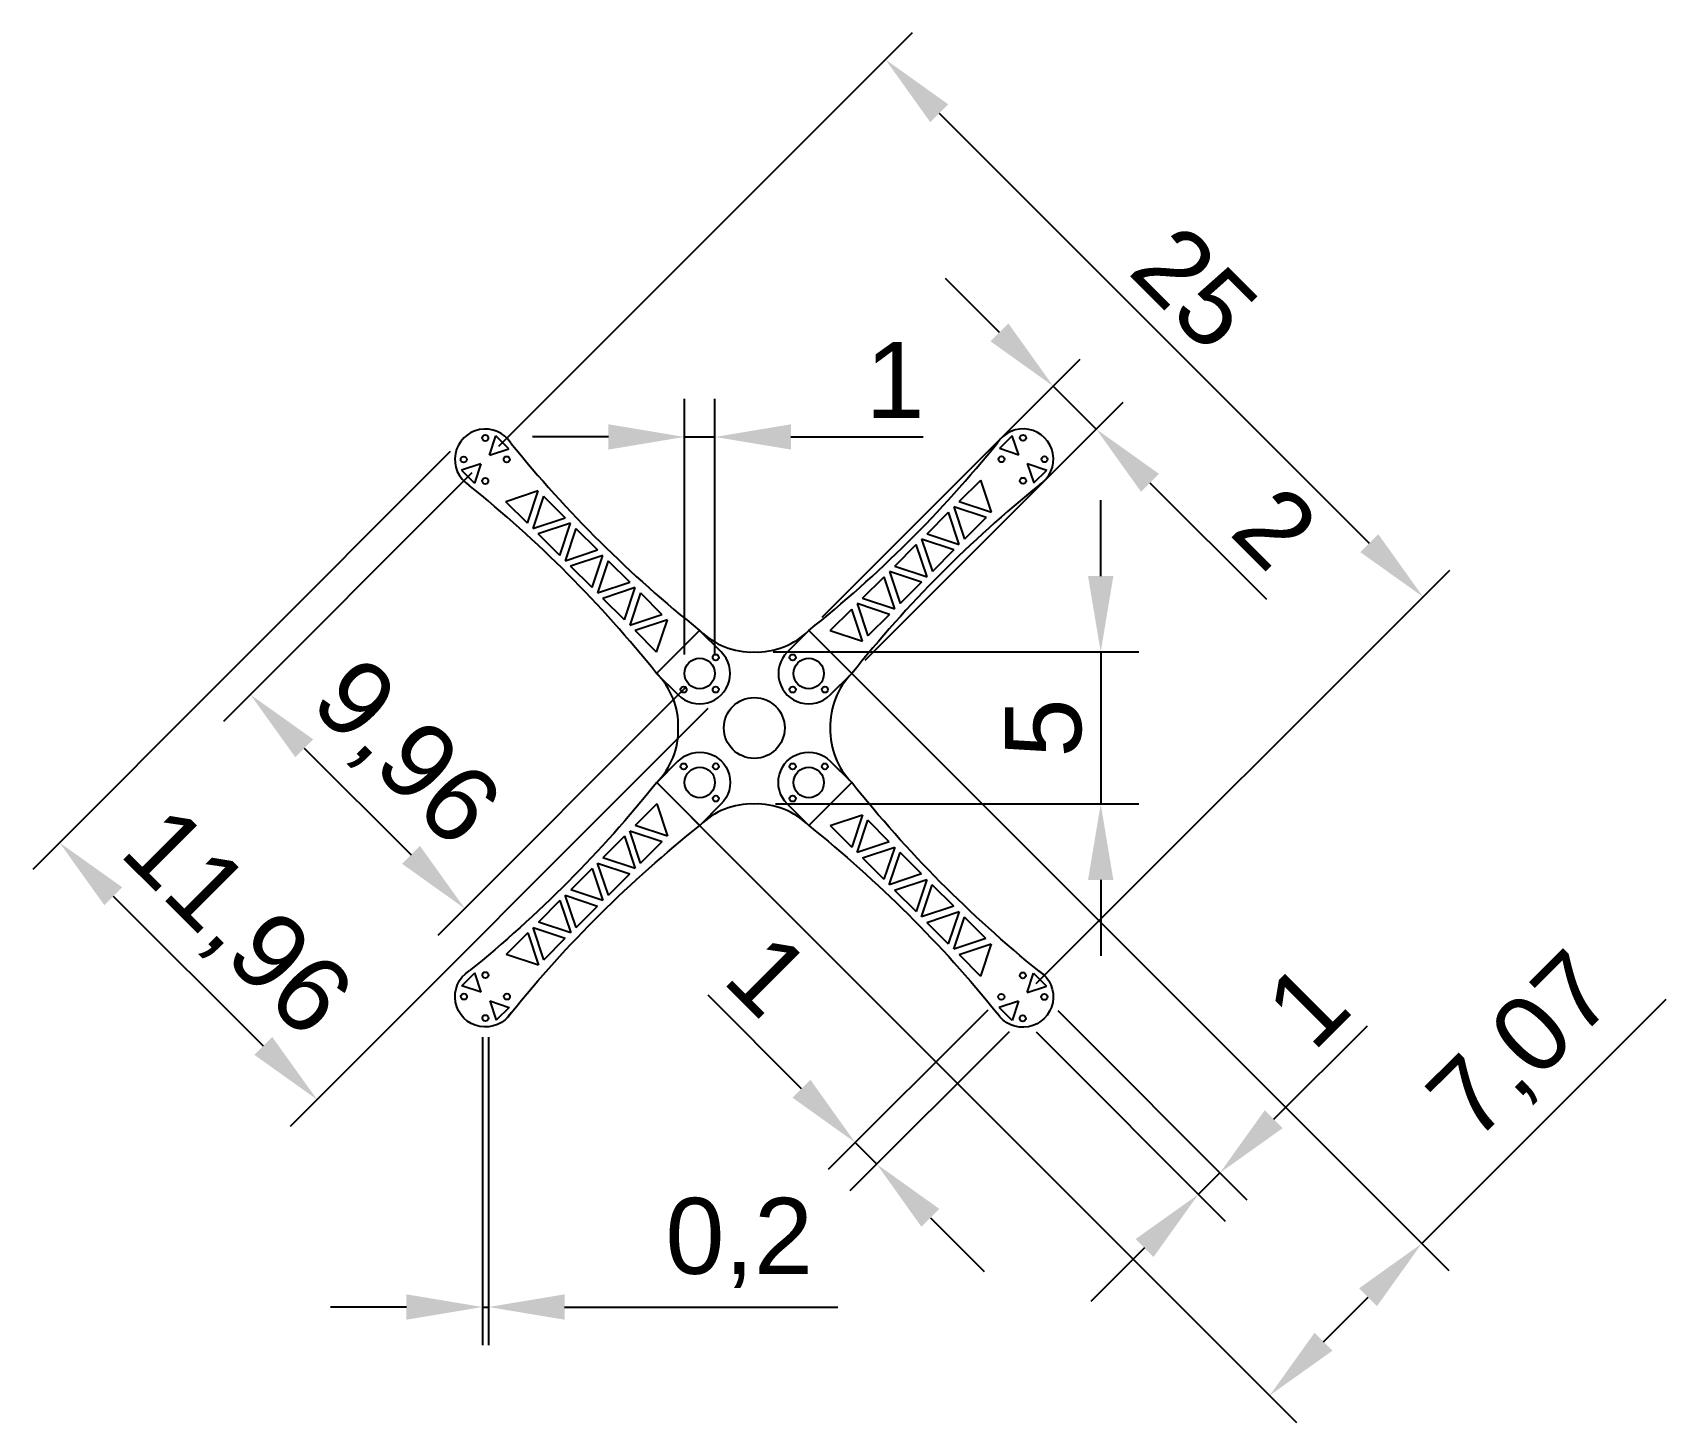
# Model space of a CAD drawing. Header units: millimetres. Extents: x 26.3 to 80, y 7.2 to 52.9.
import ezdxf

# ---------------------------------------------------------------- set-up
doc = ezdxf.new("R2010")
doc.units = ezdxf.units.MM
doc.styles.get("Standard").update_dxf_attribs({"font": 'arial.ttf'})
doc.dimstyles.new('ISO-25', dxfattribs={"dimtxt": 2.5, "dimasz": 2.5, "dimexe": 1.25, "dimexo": 0.625, "dimtad": 1, "dimtxsty": 'Standard', "dimcen": 2.5, "dimadec": 0, "dimazin": 0, "dimtfac": 1, "dimtmove": 0, "dimatfit": 3, "dimfxl": 1, "dimarcsym": 0})

# ---------------------------------------------------------------- blocks, each defined once
blk = doc.blocks.new('perimetroBraccio1')
for p, q in [((23.175, 3.212), (24.175, 3.212)), ((23.176, 1.213), (24.176, 1.214))]:
    blk.add_line(p, q)
for centre, radius, start, end in [((23.174, 2.212), 0.999, 89.9618, 270.0683), ((28.647, 43.269), 40.306, 263.6302, 276.0913), ((33.14, 2.214), 1, 257.554, 102.4761), ((28.668, -38.843), 40.306, 83.9388, 96.3999)]:
    blk.add_arc(centre, radius, start, end)
blk = doc.blocks.new('*D11')
at = {"color": 0, "lineweight": -2}
for p, q in [((41.596, 39.278), (55.199, 52.879)), ((56.083, 50.227), (70.225, 36.082)), ((59.273, 21.597), (72.876, 35.198))]:
    blk.add_line(p, q, dxfattribs=at)
at = {"color": 0}
for points in [[(56.378, 50.521), (55.788, 49.932), (54.315, 51.995)], [(69.93, 35.787), (70.52, 36.376), (71.993, 34.314)]]:
    blk.add_solid(points, dxfattribs=at)
at = {"layer": 'Defpoints', "color": 0}
for p in [(41.154, 38.836), (71.993, 34.314), (58.831, 21.155)]:
    blk.add_point(p, dxfattribs=at)
at = {"color": 0, "insert": (64.48, 44.48), "char_height": 2.5, "attachment_point": 5, "rotation": 314.9939}
blk.add_mtext('25', dxfattribs=at)
blk = doc.blocks.new('*D14')
at = {"color": 0, "lineweight": -2}
for p, q in [((40.712, 38.394), (32.548, 30.217)), ((47.763, 31.353), (39.599, 23.177)), ((35.2, 29.335), (38.713, 25.828))]:
    blk.add_line(p, q, dxfattribs=at)
at = {"color": 0}
for points in [[(35.495, 29.63), (34.906, 29.041), (33.431, 31.102)], [(38.419, 25.533), (39.008, 26.122), (40.482, 24.061)]]:
    blk.add_solid(points, dxfattribs=at)
at = {"layer": 'Defpoints', "color": 0}
for p in [(41.154, 38.836), (48.205, 31.795), (40.482, 24.061)]:
    blk.add_point(p, dxfattribs=at)
at = {"color": 0, "insert": (38.447, 29.074), "char_height": 2.5, "attachment_point": 5, "rotation": 315.0427}
blk.add_mtext('9,96', dxfattribs=at)
blk = doc.blocks.new('*D15')
at = {"color": 0, "lineweight": -2}
for p, q in [((40.004, 39.1), (26.272, 25.347)), ((48.471, 30.646), (34.739, 16.893)), ((28.924, 24.465), (33.853, 19.544))]:
    blk.add_line(p, q, dxfattribs=at)
at = {"color": 0}
for points in [[(29.219, 24.76), (28.63, 24.17), (27.155, 26.231)], [(33.558, 19.249), (34.147, 19.839), (35.622, 17.778)]]:
    blk.add_solid(points, dxfattribs=at)
at = {"layer": 'Defpoints', "color": 0}
for p in [(40.446, 39.542), (48.913, 31.089), (35.622, 17.778)]:
    blk.add_point(p, dxfattribs=at)
at = {"color": 0, "insert": (32.879, 23.497), "char_height": 2.5, "attachment_point": 5, "rotation": 315.0436}
blk.add_mtext('11,96', dxfattribs=at)
blk = doc.blocks.new('*D18')
at = {"color": 0, "lineweight": -2}
for p, q in [((58.063, 43.017), (56.294, 44.785)), ((52.235, 33.65), (60.715, 42.134)), ((59.831, 41.25), (61.244, 39.837)), ((53.648, 32.238), (62.128, 40.722)), ((63.012, 38.07), (66.844, 34.241))]:
    blk.add_line(p, q, dxfattribs=at)
at = {"color": 0}
for points in [[(57.768, 42.723), (58.357, 43.312), (59.831, 41.25)], [(63.307, 38.365), (62.718, 37.775), (61.244, 39.837)]]:
    blk.add_solid(points, dxfattribs=at)
at = {"layer": 'Defpoints', "color": 0}
for p in [(61.244, 39.837), (51.793, 33.208), (53.207, 31.796)]:
    blk.add_point(p, dxfattribs=at)
at = {"color": 0, "insert": (67.138, 36.598), "char_height": 2.5, "attachment_point": 5, "rotation": 315.0151}
blk.add_mtext('2', dxfattribs=at)
blk = doc.blocks.new('*D19')
at = {"color": 0, "lineweight": -2}
for p, q in [((61.393, 35.002), (61.393, 37.502)), ((50.625, 32.502), (62.643, 32.502)), ((61.393, 32.502), (61.393, 27.503)), ((50.702, 27.503), (62.643, 27.503)), ((61.393, 25.003), (61.393, 22.503))]:
    blk.add_line(p, q, dxfattribs=at)
at = {"color": 0}
for points in [[(60.977, 35.002), (61.81, 35.002), (61.393, 32.502)], [(61.81, 25.003), (60.977, 25.003), (61.393, 27.503)]]:
    blk.add_solid(points, dxfattribs=at)
at = {"layer": 'Defpoints', "color": 0}
for p in [(50, 32.502), (50.077, 27.503), (61.393, 27.503)]:
    blk.add_point(p, dxfattribs=at)
at = {"color": 0, "insert": (59.518, 30.002), "char_height": 2.5, "attachment_point": 5, "rotation": 90}
blk.add_mtext('5', dxfattribs=at)
blk = doc.blocks.new('*D22')
at = {"color": 0, "lineweight": -2}
for p, q in [((59.979, 20.712), (66.197, 14.482)), ((59.272, 20.005), (65.489, 13.775)), ((67.083, 17.132), (70.162, 20.204)), ((64.606, 14.66), (65.314, 15.366)), ((62.836, 12.894), (61.067, 11.128))]:
    blk.add_line(p, q, dxfattribs=at)
at = {"color": 0}
for points in [[(66.789, 17.427), (67.378, 16.837), (65.314, 15.366)], [(63.131, 12.599), (62.542, 13.189), (64.606, 14.66)]]:
    blk.add_solid(points, dxfattribs=at)
at = {"layer": 'Defpoints', "color": 0}
for p in [(59.538, 21.154), (58.83, 20.448), (65.314, 15.366)]:
    blk.add_point(p, dxfattribs=at)
at = {"color": 0, "insert": (68.183, 20.878), "char_height": 2.5, "attachment_point": 5, "rotation": 44.9397}
blk.add_mtext('1', dxfattribs=at)
blk = doc.blocks.new('*D25')
at = {"color": 0, "lineweight": -2}
for p, q in [((52.942, 32.059), (72.835, 12.156)), ((47.941, 27.06), (67.833, 7.157)), ((71.951, 13.04), (79.992, 21.077)), ((68.718, 9.808), (70.183, 11.272))]:
    blk.add_line(p, q, dxfattribs=at)
at = {"color": 0}
for points in [[(70.477, 10.978), (69.888, 11.567), (71.951, 13.04)], [(68.424, 10.103), (69.013, 9.514), (66.95, 8.041)]]:
    blk.add_solid(points, dxfattribs=at)
at = {"layer": 'Defpoints', "color": 0}
for p in [(52.5, 32.501), (47.499, 27.502), (71.951, 13.04)]:
    blk.add_point(p, dxfattribs=at)
at = {"color": 0, "insert": (75.365, 19.434), "char_height": 2.5, "attachment_point": 5, "rotation": 44.9849}
blk.add_mtext('7,07', dxfattribs=at)
blk = doc.blocks.new('*D26')
at = {"color": 0, "lineweight": -2}
for p, q in [((51.554, 18.132), (48.482, 21.21)), ((57.681, 20.714), (52.435, 15.479)), ((58.388, 20.006), (53.142, 14.772)), ((54.027, 15.654), (53.32, 16.362)), ((55.792, 13.885), (57.558, 12.115))]:
    blk.add_line(p, q, dxfattribs=at)
at = {"color": 0}
for points in [[(51.259, 17.838), (51.849, 18.426), (53.32, 16.362)], [(56.087, 14.179), (55.498, 13.591), (54.027, 15.654)]]:
    blk.add_solid(points, dxfattribs=at)
at = {"layer": 'Defpoints', "color": 0}
for p in [(58.124, 21.156), (58.83, 20.448), (53.32, 16.362)]:
    blk.add_point(p, dxfattribs=at)
at = {"color": 0, "insert": (50.463, 21.88), "char_height": 2.5, "attachment_point": 5, "rotation": 314.9397}
blk.add_mtext('1', dxfattribs=at)
blk = doc.blocks.new('*D27')
at = {"color": 0, "lineweight": -2}
for p, q in [((41.061, 19.833), (41.061, 9.701)), ((41.261, 19.833), (41.261, 9.701)), ((38.561, 10.951), (36.061, 10.951)), ((41.061, 10.951), (41.261, 10.951)), ((43.761, 10.951), (52.749, 10.951))]:
    blk.add_line(p, q, dxfattribs=at)
at = {"color": 0}
for points in [[(38.561, 10.534), (38.561, 11.368), (41.061, 10.951)], [(43.761, 11.368), (43.761, 10.534), (41.261, 10.951)]]:
    blk.add_solid(points, dxfattribs=at)
at = {"layer": 'Defpoints', "color": 0}
for p in [(41.061, 20.458), (41.261, 20.458), (41.261, 10.951)]:
    blk.add_point(p, dxfattribs=at)
at = {"color": 0, "insert": (49.505, 13.06), "char_height": 2.5, "attachment_point": 5}
blk.add_mtext('0,2', dxfattribs=at)
blk = doc.blocks.new('*D28')
at = {"color": 0, "lineweight": -2}
for p, q in [((47.705, 32.42), (47.705, 40.827)), ((48.705, 32.42), (48.705, 40.827)), ((45.205, 39.577), (42.705, 39.577)), ((47.705, 39.577), (48.705, 39.577)), ((51.205, 39.577), (55.554, 39.577))]:
    blk.add_line(p, q, dxfattribs=at)
at = {"color": 0}
for points in [[(45.205, 39.161), (45.205, 39.994), (47.705, 39.577)], [(51.205, 39.994), (51.205, 39.161), (48.705, 39.577)]]:
    blk.add_solid(points, dxfattribs=at)
at = {"layer": 'Defpoints', "color": 0}
for p in [(48.705, 39.577), (47.705, 31.795), (48.705, 31.795)]:
    blk.add_point(p, dxfattribs=at)
at = {"color": 0, "insert": (54.629, 41.452), "char_height": 2.5, "attachment_point": 5}
blk.add_mtext('1', dxfattribs=at)

msp = doc.modelspace()

# ---------------------------------------------------------------- linework, layer by layer
for p, q in [((41.295, 38.977), (41.507, 39.614)), ((41.931, 39.19), (41.507, 39.614)), ((58.484, 39.619), (58.06, 39.195)), ((58.696, 38.983), (58.484, 39.619)), ((41.012, 38.694), (40.376, 38.482)), ((41.012, 38.694), (40.801, 38.058)), ((41.295, 38.977), (41.931, 39.19)), ((58.696, 38.983), (58.06, 39.195)), ((58.979, 38.7), (59.192, 38.064)), ((58.979, 38.7), (59.616, 38.488)), ((40.376, 38.482), (40.801, 38.058)), ((56.741, 37.453), (57.448, 38.16)), ((57.802, 37.099), (57.448, 38.16)), ((59.192, 38.064), (59.616, 38.488)), ((42.896, 37.801), (41.836, 37.447)), ((42.544, 36.74), (42.896, 37.801)), ((43.073, 37.625), (42.721, 36.564)), ((43.073, 37.625), (43.781, 36.918)), ((42.544, 36.74), (41.836, 37.447)), ((55.681, 36.392), (56.388, 37.099)), ((56.742, 36.039), (56.388, 37.099)), ((56.565, 37.276), (56.918, 36.215)), ((57.625, 36.923), (56.565, 37.276)), ((56.741, 37.453), (57.802, 37.099)), ((42.721, 36.564), (43.781, 36.918)), ((43.958, 36.741), (42.898, 36.387)), ((43.605, 35.68), (43.958, 36.741)), ((44.135, 36.565), (43.782, 35.504)), ((44.135, 36.565), (44.843, 35.858)), ((57.625, 36.923), (56.918, 36.215)), ((43.605, 35.68), (42.898, 36.387)), ((54.621, 35.331), (55.327, 36.038)), ((55.681, 34.978), (55.327, 36.038)), ((55.504, 36.215), (55.858, 35.154)), ((56.565, 35.862), (55.504, 36.215)), ((55.681, 36.392), (56.742, 36.039)), ((43.782, 35.504), (44.843, 35.858)), ((45.02, 35.682), (43.959, 35.327)), ((44.667, 34.621), (45.02, 35.682)), ((45.197, 35.505), (44.844, 34.444)), ((45.197, 35.505), (45.904, 34.799)), ((56.565, 35.862), (55.858, 35.154)), ((44.667, 34.621), (43.959, 35.327)), ((53.56, 34.27), (54.267, 34.977)), ((54.621, 33.917), (54.267, 34.977)), ((54.444, 35.154), (54.798, 34.093)), ((55.505, 34.801), (54.444, 35.154)), ((54.621, 35.331), (55.681, 34.978)), ((44.844, 34.444), (45.904, 34.799)), ((46.081, 34.622), (45.021, 34.267)), ((45.728, 33.561), (46.081, 34.622)), ((46.258, 34.445), (45.905, 33.384)), ((46.258, 34.445), (46.966, 33.739)), ((55.505, 34.801), (54.798, 34.093)), ((45.728, 33.561), (45.021, 34.267)), ((52.5, 33.209), (53.207, 33.916)), ((53.561, 32.856), (53.207, 33.916)), ((53.383, 34.093), (53.737, 33.033)), ((54.444, 33.74), (53.383, 34.093)), ((53.56, 34.27), (54.621, 33.917)), ((45.905, 33.384), (46.966, 33.739)), ((47.143, 33.562), (46.082, 33.208)), ((46.79, 32.501), (47.143, 33.562)), ((54.444, 33.74), (53.737, 33.033)), ((46.79, 32.501), (46.082, 33.208)), ((46.791, 31.795), (48.205, 33.209)), ((51.793, 33.208), (53.207, 31.794)), ((52.5, 33.209), (53.561, 32.856)), ((46.792, 28.209), (48.206, 26.795)), ((51.791, 26.794), (53.206, 28.208)), ((46.793, 27.503), (46.086, 26.796)), ((46.793, 27.503), (47.147, 26.442)), ((52.497, 26.793), (53.558, 27.145)), ((53.558, 27.145), (53.204, 26.085)), ((53.38, 25.908), (53.735, 26.968)), ((54.441, 26.26), (53.735, 26.968)), ((45.732, 26.442), (45.025, 25.735)), ((45.732, 26.442), (46.086, 25.382)), ((45.909, 26.619), (46.97, 26.265)), ((46.263, 25.558), (45.909, 26.619)), ((47.147, 26.442), (46.086, 26.796)), ((52.497, 26.793), (53.204, 26.085)), ((46.263, 25.558), (46.97, 26.265)), ((54.441, 26.26), (53.38, 25.908)), ((53.557, 25.731), (54.618, 26.083)), ((54.618, 26.083), (54.263, 25.023)), ((54.44, 24.846), (54.794, 25.906)), ((55.501, 25.199), (54.794, 25.906)), ((44.672, 25.382), (43.964, 24.675)), ((44.672, 25.382), (45.025, 24.321)), ((44.848, 25.559), (45.909, 25.205)), ((45.202, 24.498), (44.848, 25.559)), ((46.086, 25.382), (45.025, 25.735)), ((53.557, 25.731), (54.263, 25.023)), ((45.202, 24.498), (45.909, 25.205)), ((55.501, 25.199), (54.44, 24.846)), ((54.616, 24.669), (55.677, 25.022)), ((55.677, 25.022), (55.323, 23.961)), ((55.499, 23.784), (55.854, 24.845)), ((56.56, 24.137), (55.854, 24.845)), ((43.611, 24.322), (42.903, 23.615)), ((43.611, 24.322), (43.964, 23.261)), ((43.787, 24.498), (44.848, 24.144)), ((44.141, 23.437), (43.787, 24.498)), ((45.025, 24.321), (43.964, 24.675)), ((54.616, 24.669), (55.323, 23.961)), ((44.141, 23.437), (44.848, 24.144)), ((56.56, 24.137), (55.499, 23.784)), ((55.676, 23.607), (56.737, 23.96)), ((56.737, 23.96), (56.382, 22.9)), ((56.559, 22.723), (56.914, 23.783)), ((57.62, 23.075), (56.914, 23.783)), ((42.55, 23.261), (41.842, 22.554)), ((42.55, 23.261), (42.903, 22.2)), ((42.726, 23.438), (43.787, 23.084)), ((43.08, 22.377), (42.726, 23.438)), ((43.964, 23.261), (42.903, 23.615)), ((55.676, 23.607), (56.382, 22.9)), ((43.08, 22.377), (43.787, 23.084)), ((57.62, 23.075), (56.559, 22.723)), ((56.735, 22.546), (57.796, 22.898)), ((57.796, 22.898), (57.442, 21.838)), ((42.903, 22.2), (41.842, 22.554)), ((56.735, 22.546), (57.442, 21.838)), ((40.383, 21.518), (40.807, 21.943)), ((41.019, 21.306), (40.383, 21.518)), ((41.019, 21.306), (40.807, 21.943)), ((58.972, 21.296), (59.185, 21.932)), ((58.972, 21.296), (59.609, 21.508)), ((59.185, 21.932), (59.609, 21.508)), ((41.302, 21.023), (41.938, 20.811)), ((41.302, 21.023), (41.514, 20.387)), ((58.689, 21.014), (58.053, 20.802)), ((58.689, 21.014), (58.476, 20.378)), ((41.938, 20.811), (41.514, 20.387)), ((58.476, 20.378), (58.053, 20.802))]:
    msp.add_line(p, q)
for centre, radius in [((41.153, 39.543), 0.1), ((58.838, 39.549), 0.1), ((40.447, 38.835), 0.1), ((41.861, 38.837), 0.1), ((58.131, 38.842), 0.1), ((59.545, 38.842), 0.1), ((41.154, 38.129), 0.1), ((58.838, 38.135), 0.1), ((48.205, 31.795), 0.5), ((48.733, 32.325), 0.1), ((51.264, 32.323), 0.1), ((51.792, 31.794), 0.5), ((47.676, 31.266), 0.1), ((48.734, 31.266), 0.1), ((51.264, 31.265), 0.1), ((52.322, 31.266), 0.1), ((50.001, 30.002), 1), ((47.679, 28.738), 0.1), ((48.208, 28.209), 0.5), ((48.737, 28.739), 0.1), ((51.263, 28.737), 0.1), ((51.792, 28.208), 0.5), ((52.321, 28.736), 0.1), ((48.737, 27.68), 0.1), ((51.262, 27.679), 0.1), ((41.161, 21.872), 0.1), ((58.832, 21.862), 0.1), ((40.454, 21.165), 0.1), ((41.868, 21.164), 0.1), ((58.124, 21.156), 0.1), ((59.538, 21.154), 0.1), ((41.161, 20.458), 0.1), ((58.83, 20.448), 0.1)]:
    msp.add_circle(centre, radius)
for centre, radius, start, end in [((41.154, 38.836), 1, 32.587, 45.0481), ((58.838, 38.842), 1, 302.554, 315.0151), ((49.923, 34.93), 2.429, 225.0916, 271.8303), ((49.923, 34.93), 2.429, 225.0916, 271.8303), ((49.923, 34.93), 2.429, 225.0916, 271.8303), ((49.923, 34.93), 2.429, 225.0916, 271.8303), ((50.079, 34.93), 2.429, 268.1395, 314.8783), ((50.079, 34.93), 2.429, 268.1395, 314.8783), ((50.079, 34.93), 2.429, 268.1395, 314.8783), ((45.071, 30.081), 2.429, 358.1395, 44.8783), ((45.071, 30.081), 2.429, 358.1395, 44.8783), ((54.928, 30.078), 2.429, 135.0916, 181.8303), ((54.928, 30.078), 2.429, 135.0916, 181.8303), ((45.071, 29.925), 2.429, 315.0916, 1.8303), ((45.071, 29.925), 2.429, 315.0916, 1.8303), ((45.071, 29.925), 2.429, 315.0916, 1.8303), ((45.071, 29.925), 2.429, 315.0916, 1.8303), ((54.928, 29.922), 2.429, 178.1395, 224.8783), ((54.928, 29.922), 2.429, 178.1395, 224.8783), ((54.928, 29.922), 2.429, 178.1395, 224.8783), ((54.928, 29.922), 2.429, 178.1395, 224.8783), ((49.92, 25.073), 2.429, 88.1395, 134.8783), ((49.92, 25.073), 2.429, 88.1395, 134.8783), ((50.077, 25.073), 2.429, 45.0916, 91.8303), ((50.077, 25.073), 2.429, 45.0916, 91.8303), ((58.831, 21.155), 1, 44.9397, 57.4008), ((41.161, 21.165), 1, 314.9849, 327.446)]:
    msp.add_arc(centre, radius, start, end)

# ---------------------------------------------------------------- block references
for p, rotation in [((66.165, 16.983), 135.0330099261635), ((36.97, 13.843), 45)]:
    msp.add_blockref('perimetroBraccio1', p, dxfattribs=dict(rotation=rotation))
at = {"xscale": -1}
for p, rotation in [((66.16, 43.032), 45), ((36.983, 46.171), 134.9548065912387)]:
    msp.add_blockref('perimetroBraccio1', p, dxfattribs=dict(at, rotation=rotation))

# ---------------------------------------------------------------- dimensions: what is measured, and where the dimension line sits
for p1, p2, distance, picture, middle in [((41.154, 38.836), (58.831, 21.155), 18.611, '*D11', (64.48, 44.48)), ((51.793, 33.208), (53.207, 31.796), 11.37, '*D18', (67.138, 36.598)), ((40.446, 39.542), (48.913, 31.089), -18.81, '*D15', (32.879, 23.497)), ((41.154, 38.836), (48.205, 31.795), -10.929, '*D14', (38.447, 29.074)), ((47.499, 27.502), (52.5, 32.501), -27.515, '*D25', (75.365, 19.434)), ((58.83, 20.448), (58.124, 21.156), 6.786, '*D26', (50.463, 21.88)), ((58.83, 20.448), (59.538, 21.154), -8.177, '*D22', (68.183, 20.878))]:
    dim = msp.add_aligned_dim(p1=p1, p2=p2, distance=distance, dimstyle='ISO-25')
    dim.commit()
    dim.dimension.update_dxf_attribs({"geometry": picture, "text_midpoint": middle})
for base, p1, p2, picture, middle in [((48.705, 39.577), (47.705, 31.795), (48.705, 31.795), '*D28', (54.629, 41.452)), ((41.261, 10.951), (41.061, 20.458), (41.261, 20.458), '*D27', (49.505, 13.06))]:
    dim = msp.add_linear_dim(base=base, p1=p1, p2=p2, dimstyle='ISO-25')
    dim.commit()
    dim.dimension.update_dxf_attribs({"geometry": picture, "text_midpoint": middle})
dim = msp.add_linear_dim(base=(61.393, 27.503), p1=(50, 32.502), p2=(50.077, 27.503), angle=90, dimstyle='ISO-25')
dim.commit()
dim.dimension.update_dxf_attribs({"geometry": '*D19', "text_midpoint": (59.518, 30.002)})

doc.saveas('drawing.dxf')
